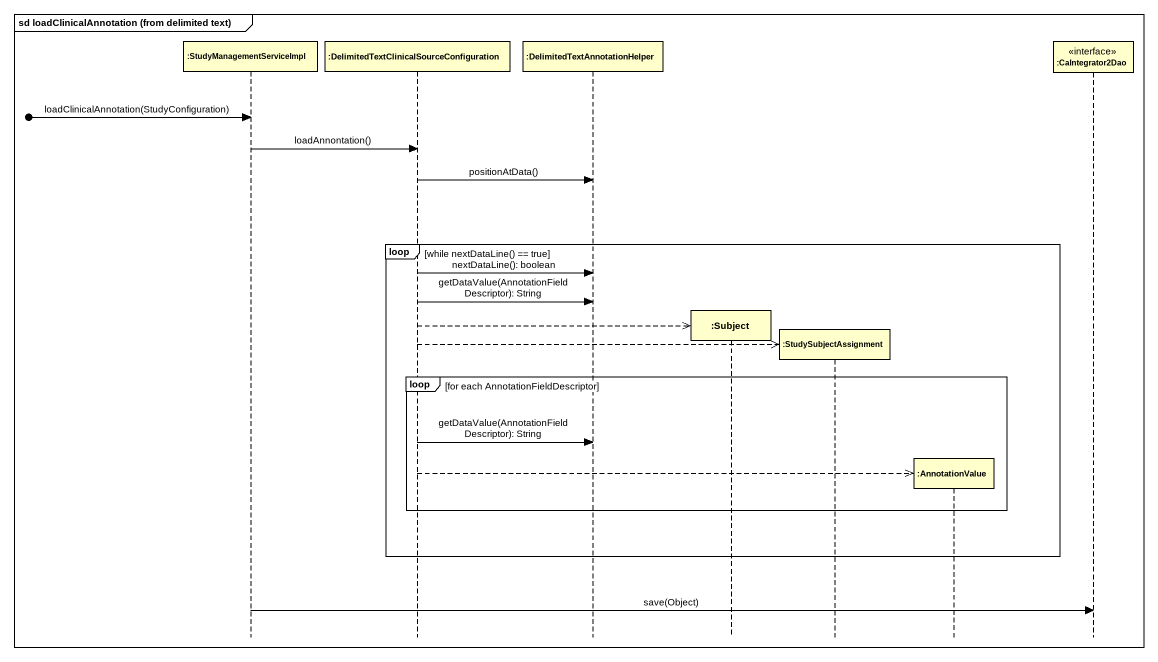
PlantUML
@startuml
mainframe sd loadClinicalAnnotation (from delimited text)
hide footbox
participant ":StudyManagementServiceImpl" as StudyManagementServiceImpl
participant ":DelimitedTextClinicalSourceConfiguration" as DelimitedTextClinicalSourceC
participant ":DelimitedTextAnnotationHelper" as DelimitedTextAnnotationHelpe
participant ":Subject" as Subject
participant ":StudySubjectAssignment" as StudySubjectAssignment
participant ":AnnotationValue" as AnnotationValue
participant ":CaIntegrator2Dao" as CaIntegrator2Dao <<interface>>

[o-> StudyManagementServiceImpl : loadClinicalAnnotation(StudyConfiguration)
StudyManagementServiceImpl -> DelimitedTextClinicalSourceC : loadAnnontation()
DelimitedTextClinicalSourceC -> DelimitedTextAnnotationHelpe : positionAtData()
loop while nextDataLine() == true
  DelimitedTextClinicalSourceC -> DelimitedTextAnnotationHelpe : nextDataLine(): boolean
  DelimitedTextClinicalSourceC -> DelimitedTextAnnotationHelpe : getDataValue(AnnotationFieldDescriptor): String
  DelimitedTextClinicalSourceC -->> Subject **
  DelimitedTextClinicalSourceC -->> StudySubjectAssignment **
  loop for each AnnotationFieldDescriptor
    DelimitedTextClinicalSourceC -> DelimitedTextAnnotationHelpe : getDataValue(AnnotationFieldDescriptor): String
    DelimitedTextClinicalSourceC -->> AnnotationValue **
  end
end
StudyManagementServiceImpl -> CaIntegrator2Dao : save(Object)
@enduml
